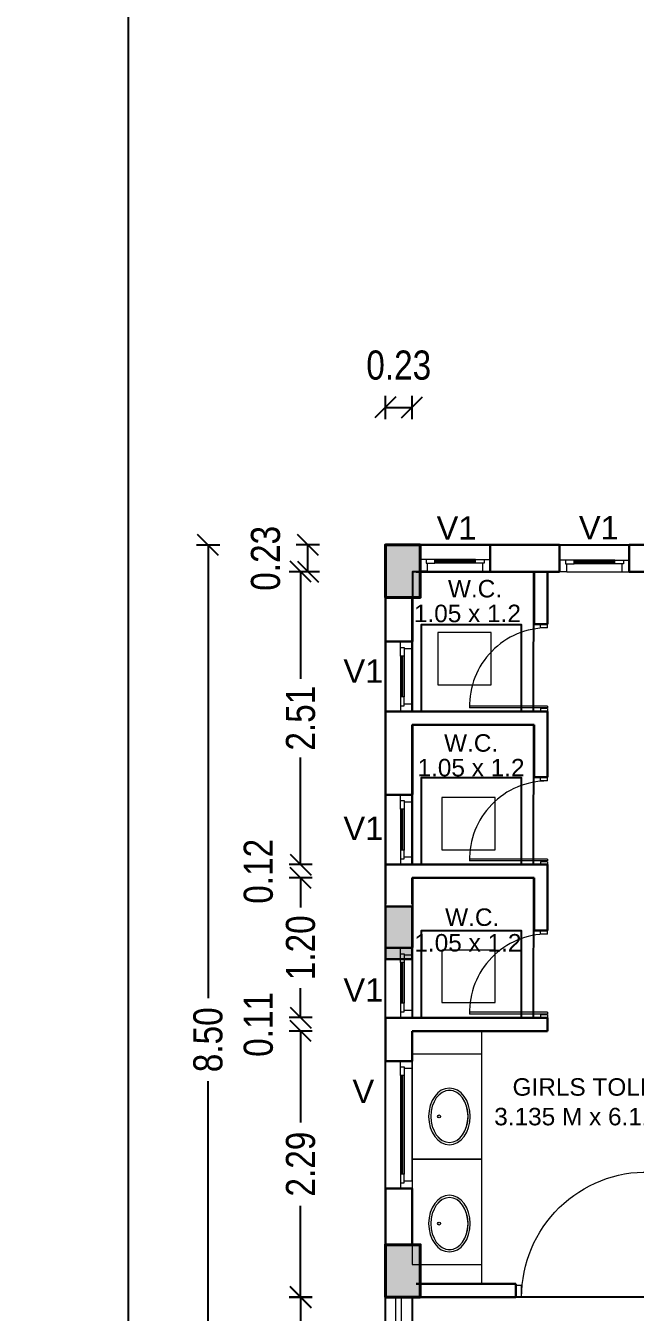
# Model space of a CAD drawing. Header units: metres. Extents: x 2792 to 3145, y -72 to 111.
# Drawn here: x 2998.6 to 3003.84, y -63.76 to -52.71 of the extents above; entities that cross this region are included whole.
import ezdxf
from ezdxf.enums import TextEntityAlignment as Align

# ---------------------------------------------------------------- set-up
doc = ezdxf.new("R2010")
doc.units = ezdxf.units.M
doc.header["$MEASUREMENT"] = 0
doc.header["$PDMODE"] = 35
for name, color, linetype, lineweight in [('BEAM', 4, 'Continuous', 30), ('BLK_1_FLR_0_WASH', 55, 'Continuous', 5), ('Col', 2, 'Continuous', 40), ('column', 6, 'Continuous', 9), ('DIM', 7, 'Continuous', 18), ('El', 9, 'Continuous', 20), ('Fittings', 9, 'Continuous', 0), ('Frame', 11, 'Continuous', 20), ('JOI', 4, 'Continuous', 20), ('Text', 7, 'Continuous', 5), ('WALL', 7, 'Continuous', 30)]:
    doc.layers.add(name, color=color, linetype=linetype, lineweight=lineweight)
for name, color, linetype in [('BLK_1_FLR_0_BLT_UP_AREA', 44, 'Continuous'), ('BLK_1_FLR_0_CARPET_AREA', 56, 'Continuous'), ('BLK_1_FLR_0_WATER_CLOSET', 1, 'Continuous'), ('TOILET_VENTILATION', 6, 'Continuous'), ('WIN', 2, 'Continuous')]:
    doc.layers.add(name, color=color, linetype=linetype)
doc.styles.add('SKR', font='ARIALN.TTF')
doc.styles.get("Standard").update_dxf_attribs({"font": 'arial.ttf'})
doc.dimstyles.new('SKR', dxfattribs={"dimtxt": 0.25, "dimasz": 0.18, "dimexe": 0.1, "dimexo": 0.0625, "dimgap": 0.09, "dimtad": 0, "dimzin": 0, "dimdsep": 46, "dimtxsty": 'SKR', "dimblk": 'OBLIQUE', "dimcen": 0.09, "dimclrd": 8, "dimclre": 8, "dimadec": 0, "dimazin": 0, "dimtfac": 1, "dimtofl": 0, "dimtmove": 2, "dimatfit": 3, "dimfxl": 0, "dimtolj": 1, "dimtzin": 0, "dimarcsym": 0})

# ---------------------------------------------------------------- blocks, each defined once
blk = doc.blocks.new('Z$W@#00390BB8')
blk.add_circle((0, 0.268), 0.0128)
at = {"extrusion": (0, 0, -1)}
for major_axis, ratio in [((-0.243, 0), 0.736842), ((-0.224, 0), 0.714286)]:
    blk.add_ellipse((0, 0.179), major_axis=major_axis, ratio=ratio, dxfattribs=at)
blk = doc.blocks.new('A$C7F851B0A')
for p, q in [((1.5, 0), (1.5, 32.24)), ((2.25, 0), (2.25, 32.25)), ((1.2, 3), (0, 3)), ((0, 0), (0, 3)), ((1.2, 0), (0, 0)), ((1.2, 0), (1.2, 3)), ((2.25, 0), (1.5, 0)), ((34.5, 0), (34.5, 3)), ((34.5, 3), (36, 3)), ((34.5, 0), (36, 0)), ((36, 0), (36, 3))]:
    blk.add_line(p, q)
blk.add_arc((2.25, 0), 32.25, 0, 91.3326)
blk = doc.blocks.new('C')
at = {"layer": 'column'}
blk.add_hatch(color=2, dxfattribs=at).paths.add_polyline_path([(0, -450), (300, -450), (300, 0), (0, 0)])
at = {"layer": 'column', "color": 6}
blk.add_lwpolyline([(0, -450), (300, -450), (300, 0), (0, 0)], close=True, dxfattribs=at)
blk = doc.blocks.new('C2')
at = {"layer": 'BEAM'}
blk.add_hatch(color=2, dxfattribs=at).paths.add_polyline_path([(230, 0), (0, 0), (0, -450), (230, -450)])
at = {"layer": 'BEAM', "color": 6}
blk.add_lwpolyline([(0, -450), (230, -450), (230, 0), (0, 0)], close=True, dxfattribs=at)
blk = doc.blocks.new('_Oblique')
at = {"color": 0, "linetype": 'ByBlock', "lineweight": -2}
blk.add_line((-0.5, -0.5), (0.5, 0.5), dxfattribs=at)
blk = doc.blocks.new('*D13')
at = {"layer": 'Defpoints', "color": 0}
for p in [(3001.923, -55.99), (3001.693, -57.868), (3001.923, -57.868)]:
    blk.add_point(p, dxfattribs=at)
at = {"layer": 'DIM', "color": 8, "lineweight": -2}
for p, q in [((3001.693, -56.09), (3001.693, -55.89)), ((3001.923, -56.09), (3001.923, -55.89)), ((3001.693, -55.99), (3001.923, -55.99))]:
    blk.add_line(p, q, dxfattribs=at)
at = {"layer": 'DIM', "color": 8, "lineweight": -2, "xscale": 0.18, "yscale": 0.18, "zscale": 0.18, "rotation": 180}
blk.add_blockref('_Oblique', (3001.693, -55.99), dxfattribs=at)
at = {"layer": 'DIM', "color": 8, "lineweight": -2, "xscale": 0.18, "yscale": 0.18, "zscale": 0.18}
blk.add_blockref('_Oblique', (3001.923, -55.99), dxfattribs=at)
at = {"layer": 'DIM', "color": 0, "insert": (3001.808, -55.628), "char_height": 0.25, "attachment_point": 5, "style": 'SKR'}
blk.add_mtext('\\A1;0.23', dxfattribs=at)
blk = doc.blocks.new('*D27')
at = {"layer": 'Defpoints', "color": 0}
for p in [(3000.965, -63.631), (3002.344, -63.631), (3002.344, -65.671)]:
    blk.add_point(p, dxfattribs=at)
at = {"layer": 'DIM', "color": 8, "lineweight": -2}
for p, q in [((3001.065, -63.631), (3000.865, -63.631)), ((3000.965, -63.631), (3000.965, -64.294)), ((3000.965, -65.671), (3000.965, -65.009)), ((3001.065, -65.671), (3000.865, -65.671))]:
    blk.add_line(p, q, dxfattribs=at)
at = {"layer": 'DIM', "color": 8, "lineweight": -2, "xscale": 0.18, "yscale": 0.18, "zscale": 0.18}
for p, rotation in [((3000.965, -63.631), 90), ((3000.965, -65.671), 270)]:
    blk.add_blockref('_Oblique', p, dxfattribs=dict(at, rotation=rotation))
at = {"layer": 'DIM', "color": 0, "insert": (3000.965, -64.651), "char_height": 0.25, "attachment_point": 5, "rotation": 90, "style": 'SKR'}
blk.add_mtext('\\A1;2.04', dxfattribs=at)
blk = doc.blocks.new('*D28')
at = {"layer": 'Defpoints', "color": 0}
for p in [(3000.965, -61.346), (3002.019, -61.346), (2936.539, -63.632)]:
    blk.add_point(p, dxfattribs=at)
at = {"layer": 'DIM', "color": 8, "lineweight": -2}
for p, q in [((3001.065, -61.346), (3000.865, -61.346)), ((3000.965, -61.346), (3000.965, -62.131)), ((3000.965, -63.632), (3000.965, -62.848)), ((3000.865, -63.632), (3001.065, -63.632))]:
    blk.add_line(p, q, dxfattribs=at)
at = {"layer": 'DIM', "color": 8, "lineweight": -2, "xscale": 0.18, "yscale": 0.18, "zscale": 0.18}
for p, rotation in [((3000.965, -61.346), 90), ((3000.965, -63.632), 270)]:
    blk.add_blockref('_Oblique', p, dxfattribs=dict(at, rotation=rotation))
at = {"layer": 'DIM', "color": 0, "insert": (3000.965, -62.489), "char_height": 0.25, "attachment_point": 5, "rotation": 90, "style": 'SKR'}
blk.add_mtext('\\A1;2.29', dxfattribs=at)
blk = doc.blocks.new('*D29')
at = {"layer": 'Defpoints', "color": 0}
for p in [(3000.965, -61.231), (3002.035, -61.231), (3002.019, -61.346)]:
    blk.add_point(p, dxfattribs=at)
at = {"layer": 'DIM', "color": 8, "lineweight": -2}
for p, q in [((3000.965, -61.231), (3000.965, -61.051)), ((3001.065, -61.231), (3000.865, -61.231)), ((3001.065, -61.346), (3000.865, -61.346)), ((3000.965, -61.346), (3000.965, -61.526))]:
    blk.add_line(p, q, dxfattribs=at)
at = {"layer": 'DIM', "color": 8, "lineweight": -2, "xscale": 0.18, "yscale": 0.18, "zscale": 0.18}
for p, rotation in [((3000.965, -61.231), 270), ((3000.965, -61.346), 90)]:
    blk.add_blockref('_Oblique', p, dxfattribs=dict(at, rotation=rotation))
at = {"layer": 'DIM', "color": 0, "insert": (3000.602, -61.289), "char_height": 0.25, "attachment_point": 5, "rotation": 90, "style": 'SKR'}
blk.add_mtext('\\A1;0.11', dxfattribs=at)
blk = doc.blocks.new('*D30')
at = {"layer": 'Defpoints', "color": 0}
for p in [(3000.965, -60.031), (3002.133, -60.031), (3002.035, -61.231)]:
    blk.add_point(p, dxfattribs=at)
at = {"layer": 'DIM', "color": 8, "lineweight": -2}
for p, q in [((3001.065, -60.031), (3000.865, -60.031)), ((3000.965, -60.031), (3000.965, -60.285)), ((3000.965, -61.231), (3000.965, -60.978)), ((3001.065, -61.231), (3000.865, -61.231))]:
    blk.add_line(p, q, dxfattribs=at)
at = {"layer": 'DIM', "color": 8, "lineweight": -2, "xscale": 0.18, "yscale": 0.18, "zscale": 0.18}
for p, rotation in [((3000.965, -60.031), 90), ((3000.965, -61.231), 270)]:
    blk.add_blockref('_Oblique', p, dxfattribs=dict(at, rotation=rotation))
at = {"layer": 'DIM', "color": 0, "insert": (3000.965, -60.631), "char_height": 0.25, "attachment_point": 5, "rotation": 90, "style": 'SKR'}
blk.add_mtext('\\A1;1.20', dxfattribs=at)
blk = doc.blocks.new('*D31')
at = {"layer": 'Defpoints', "color": 0}
for p in [(3000.965, -59.916), (3002.129, -59.916), (3002.133, -60.031)]:
    blk.add_point(p, dxfattribs=at)
at = {"layer": 'DIM', "color": 8, "lineweight": -2}
for p, q in [((3000.965, -59.916), (3000.965, -59.736)), ((3001.065, -59.916), (3000.865, -59.916)), ((3001.065, -60.031), (3000.865, -60.031)), ((3000.965, -60.031), (3000.965, -60.211))]:
    blk.add_line(p, q, dxfattribs=at)
at = {"layer": 'DIM', "color": 8, "lineweight": -2, "xscale": 0.18, "yscale": 0.18, "zscale": 0.18}
for p, rotation in [((3000.965, -59.916), 270), ((3000.965, -60.031), 90)]:
    blk.add_blockref('_Oblique', p, dxfattribs=dict(at, rotation=rotation))
at = {"layer": 'DIM', "color": 0, "insert": (3000.602, -59.974), "char_height": 0.25, "attachment_point": 5, "rotation": 90, "style": 'SKR'}
blk.add_mtext('\\A1;0.12', dxfattribs=at)
blk = doc.blocks.new('*D32')
at = {"layer": 'Defpoints', "color": 0}
for p in [(3000.965, -57.401), (3002.319, -57.401), (3002.129, -59.916)]:
    blk.add_point(p, dxfattribs=at)
at = {"layer": 'DIM', "color": 8, "lineweight": -2}
for p, q in [((3001.065, -57.401), (3000.865, -57.401)), ((3000.965, -57.401), (3000.965, -58.321)), ((3000.965, -59.916), (3000.965, -58.997)), ((3001.065, -59.916), (3000.865, -59.916))]:
    blk.add_line(p, q, dxfattribs=at)
at = {"layer": 'DIM', "color": 8, "lineweight": -2, "xscale": 0.18, "yscale": 0.18, "zscale": 0.18}
for p, rotation in [((3000.965, -57.401), 90), ((3000.965, -59.916), 270)]:
    blk.add_blockref('_Oblique', p, dxfattribs=dict(at, rotation=rotation))
at = {"layer": 'DIM', "color": 0, "insert": (3000.965, -58.659), "char_height": 0.25, "attachment_point": 5, "rotation": 90, "style": 'SKR'}
blk.add_mtext('\\A1;2.51', dxfattribs=at)
blk = doc.blocks.new('*D33')
at = {"layer": 'Defpoints', "color": 0}
for p in [(3001.027, -57.171), (3002.213, -57.171), (3002.319, -57.401)]:
    blk.add_point(p, dxfattribs=at)
at = {"layer": 'DIM', "color": 8, "lineweight": -2}
for p, q in [((3001.127, -57.171), (3000.927, -57.171)), ((3001.027, -57.401), (3001.027, -57.171)), ((3001.127, -57.401), (3000.927, -57.401))]:
    blk.add_line(p, q, dxfattribs=at)
at = {"layer": 'DIM', "color": 8, "lineweight": -2, "xscale": 0.18, "yscale": 0.18, "zscale": 0.18}
for p, rotation in [((3001.027, -57.171), 90), ((3001.027, -57.401), 270)]:
    blk.add_blockref('_Oblique', p, dxfattribs=dict(at, rotation=rotation))
at = {"layer": 'DIM', "color": 0, "insert": (3000.664, -57.286), "char_height": 0.25, "attachment_point": 5, "rotation": 90, "style": 'SKR'}
blk.add_mtext('\\A1;0.23', dxfattribs=at)
blk = doc.blocks.new('*D34')
at = {"layer": 'Defpoints', "color": 0}
for p in [(2936.861, -57.171), (3000.169, -57.171), (3002.344, -65.671)]:
    blk.add_point(p, dxfattribs=at)
at = {"layer": 'DIM', "color": 8, "lineweight": -2}
for p, q in [((3000.069, -57.171), (3000.269, -57.171)), ((3000.169, -57.171), (3000.169, -61.065)), ((3000.169, -65.671), (3000.169, -61.777)), ((3000.269, -65.671), (3000.069, -65.671))]:
    blk.add_line(p, q, dxfattribs=at)
at = {"layer": 'DIM', "color": 8, "lineweight": -2, "xscale": 0.18, "yscale": 0.18, "zscale": 0.18}
for p, rotation in [((3000.169, -57.171), 90), ((3000.169, -65.671), 270)]:
    blk.add_blockref('_Oblique', p, dxfattribs=dict(at, rotation=rotation))
at = {"layer": 'DIM', "color": 0, "insert": (3000.169, -61.421), "char_height": 0.25, "attachment_point": 5, "rotation": 90, "style": 'SKR'}
blk.add_mtext('\\A1;8.50', dxfattribs=at)

msp = doc.modelspace()

# ---------------------------------------------------------------- linework, layer by layer
msp.add_lwpolyline([(2999.48408, -24.29748), (3069.27932, -24.29748), (3069.27932, -71.97156), (2999.48408, -71.97156)], close=True)
at = {"layer": 'BLK_1_FLR_0_BLT_UP_AREA', "color": 24}
msp.add_lwpolyline([(3001.69292, -57.17147), (3056.26292, -57.17147), (3056.26292, -65.67147), (3001.69292, -65.67147)], close=True, dxfattribs=at)
at = {"layer": 'BLK_1_FLR_0_CARPET_AREA', "color": 24}
msp.add_lwpolyline([(3056.03292, -63.63147), (3001.92292, -63.63147), (3001.92292, -65.43292), (3056.03292, -65.43292)], close=True, dxfattribs=at)
at = {"layer": 'BLK_1_FLR_0_WASH', "color": 60}
for points in [[(3002.60142, -58.37197), (3002.60142, -57.92197), (3002.14442, -57.92197), (3002.14442, -58.37197)], [(3002.63623, -59.78946), (3002.63623, -59.33946), (3002.17923, -59.33946), (3002.17923, -59.78946)], [(3002.63602, -61.10004), (3002.63602, -60.65004), (3002.17902, -60.65004), (3002.17902, -61.10004)]]:
    msp.add_lwpolyline(points, close=True, dxfattribs=at)
at = {"layer": 'BLK_1_FLR_0_WASH', "color": 55}
for points in [[(3002.52227, -61.54448), (3001.92292, -61.54448), (3001.9225, -62.44748), (3002.52227, -62.44748)], [(3002.52227, -62.44748), (3001.92292, -62.44748), (3001.9225, -63.35049), (3002.52227, -63.35049)]]:
    msp.add_lwpolyline(points, close=True, dxfattribs=at)
at = {"layer": 'BLK_1_FLR_0_WATER_CLOSET', "color": 2}
for points in [[(3002.97042, -57.40147), (3001.92542, -57.40147), (3001.92292, -58.60147), (3002.96792, -58.60147)], [(3002.97042, -58.71647), (3001.92542, -58.71647), (3001.92292, -59.91647), (3002.96792, -59.91647)], [(3002.97042, -60.03147), (3001.92542, -60.03147), (3001.92292, -61.23147), (3002.96792, -61.23147)]]:
    msp.add_lwpolyline(points, close=True, dxfattribs=at)
at = {"layer": 'Col'}
for points in [[(3001.69298, -57.62147), (3001.99298, -57.62147), (3001.99298, -57.17147), (3001.69298, -57.17147)], [(3001.69298, -63.63147), (3001.99298, -63.63147), (3001.99298, -63.18147), (3001.69298, -63.18147)]]:
    msp.add_lwpolyline(points, close=True, dxfattribs=at)
at = {"layer": 'El'}
for p, q in [((3001.99298, -57.16647), (3002.59297, -57.16647)), ((3003.19041, -57.17148), (3003.79041, -57.17147)), ((3002.46798, -57.29647), (3002.11798, -57.29647)), ((3002.46798, -57.32772), (3002.11798, -57.32772)), ((3002.59298, -57.29647), (3002.59297, -57.29647)), ((3003.66542, -57.30147), (3003.31541, -57.30148)), ((3003.66542, -57.33272), (3003.31541, -57.33273)), ((3003.79042, -57.30147), (3003.79041, -57.30147)), ((3002.05548, -57.39647), (3002.53048, -57.39647)), ((3003.25291, -57.40148), (3003.72792, -57.40147)), ((3001.69292, -58.60147), (3001.69292, -58.00148)), ((3001.82292, -58.00147), (3001.82292, -58.00148)), ((3001.92292, -58.53897), (3001.92292, -58.06397)), ((3001.82292, -58.12647), (3001.82292, -58.47647)), ((3001.85417, -58.12647), (3001.85417, -58.47647)), ((3001.69292, -59.91647), (3001.69292, -59.31648)), ((3001.82292, -59.31647), (3001.82292, -59.31648)), ((3001.82292, -59.44147), (3001.82292, -59.79147)), ((3001.85417, -59.44147), (3001.85417, -59.79147)), ((3001.92292, -59.85397), (3001.92292, -59.37897)), ((3001.69292, -61.23147), (3001.69292, -60.63148)), ((3001.82292, -60.63147), (3001.82292, -60.63148)), ((3001.82292, -60.75647), (3001.82292, -61.10647)), ((3001.85417, -60.75647), (3001.85417, -61.10647)), ((3001.92292, -61.16897), (3001.92292, -60.69397)), ((3002.52292, -63.51647), (3002.52292, -61.34647)), ((3001.69292, -62.69897), (3001.69292, -61.60398)), ((3001.82292, -61.60397), (3001.82292, -61.60398)), ((3001.82292, -61.72897), (3001.82292, -62.57397)), ((3001.85417, -61.72897), (3001.85417, -62.57397)), ((3001.92292, -62.63647), (3001.92292, -61.66647)), ((3001.69292, -63.63147), (3001.69292, -65.37147)), ((3001.92292, -63.63147), (3001.92292, -65.37147))]:
    msp.add_line(p, q, dxfattribs=at)
at = {"layer": 'Fittings', "extrusion": (0, 0, -1)}
for centre in [(3002.24403, -62.07897), (3002.24403, -62.07897), (3002.24403, -62.07897), (3002.24403, -62.99981), (3002.24403, -62.99981), (3002.24403, -62.99981), (3002.24403, -62.99981)]:
    msp.add_ellipse(centre, major_axis=(0, 0.22361), ratio=0.71428571, start_param=3.14159265, end_param=9.42477796, dxfattribs=at)
at = {"layer": 'Frame'}
for p, q in [((3002.11798, -57.29647), (3001.99298, -57.29647)), ((3002.04298, -57.29647), (3002.04298, -57.32772)), ((3002.04298, -57.32772), (3002.11798, -57.32772)), ((3002.05548, -57.39647), (3002.05548, -57.32772)), ((3002.11798, -57.32772), (3002.11798, -57.29647)), ((3002.46797, -57.29647), (3002.59297, -57.29647)), ((3002.46798, -57.32772), (3002.46798, -57.29647)), ((3002.54298, -57.32772), (3002.46798, -57.32772)), ((3002.53048, -57.39647), (3002.53048, -57.32772)), ((3002.54298, -57.29647), (3002.54298, -57.32772)), ((3002.59297, -57.29647), (3002.59298, -57.29647)), ((3003.31541, -57.30148), (3003.19041, -57.30148)), ((3003.24041, -57.30148), (3003.24041, -57.33273)), ((3003.24041, -57.33273), (3003.31541, -57.33273)), ((3003.25291, -57.40148), (3003.25291, -57.33273)), ((3003.31541, -57.33273), (3003.31541, -57.30148)), ((3003.66542, -57.33272), (3003.66542, -57.30147)), ((3003.66542, -57.30147), (3003.79042, -57.30147)), ((3003.74042, -57.33272), (3003.66542, -57.33272)), ((3003.72792, -57.40147), (3003.72792, -57.33272)), ((3003.74042, -57.30147), (3003.74042, -57.33272)), ((3002.05548, -57.39647), (3001.99298, -57.39647)), ((3002.53048, -57.39647), (3002.59298, -57.39647)), ((3003.25291, -57.40148), (3003.19041, -57.40148)), ((3003.72792, -57.40147), (3003.79042, -57.40147)), ((3001.82292, -58.00148), (3001.82292, -58.00147)), ((3001.82292, -58.12648), (3001.82292, -58.00148)), ((3001.92292, -58.06397), (3001.92292, -58.00147)), ((3001.82292, -58.05147), (3001.85417, -58.05147)), ((3001.85417, -58.05147), (3001.85417, -58.12647)), ((3001.92292, -58.06397), (3001.85417, -58.06397)), ((3001.85417, -58.12647), (3001.82292, -58.12647)), ((3001.85417, -58.47647), (3001.82292, -58.47647)), ((3001.82292, -58.47647), (3001.82292, -58.60147)), ((3001.82292, -58.55147), (3001.85417, -58.55147)), ((3001.85417, -58.55147), (3001.85417, -58.47647)), ((3001.92292, -58.53897), (3001.85417, -58.53897)), ((3001.92292, -58.53897), (3001.92292, -58.60147)), ((3001.82292, -59.31648), (3001.82292, -59.31647)), ((3001.82292, -59.44148), (3001.82292, -59.31648)), ((3001.92292, -59.37897), (3001.92292, -59.31647)), ((3001.82292, -59.36647), (3001.85417, -59.36647)), ((3001.85417, -59.44147), (3001.82292, -59.44147)), ((3001.85417, -59.36647), (3001.85417, -59.44147)), ((3001.92292, -59.37897), (3001.85417, -59.37897)), ((3001.85417, -59.79147), (3001.82292, -59.79147)), ((3001.82292, -59.79147), (3001.82292, -59.91647)), ((3001.82292, -59.86647), (3001.85417, -59.86647)), ((3001.85417, -59.86647), (3001.85417, -59.79147)), ((3001.92292, -59.85397), (3001.85417, -59.85397)), ((3001.92292, -59.85397), (3001.92292, -59.91647)), ((3001.82292, -60.63148), (3001.82292, -60.63147)), ((3001.82292, -60.75648), (3001.82292, -60.63148)), ((3001.92292, -60.69397), (3001.92292, -60.63147)), ((3001.82292, -60.68147), (3001.85417, -60.68147)), ((3001.85417, -60.75647), (3001.82292, -60.75647)), ((3001.85417, -60.68147), (3001.85417, -60.75647)), ((3001.92292, -60.69397), (3001.85417, -60.69397)), ((3001.85417, -61.10647), (3001.82292, -61.10647)), ((3001.82292, -61.10647), (3001.82292, -61.23147)), ((3001.82292, -61.18147), (3001.85417, -61.18147)), ((3001.85417, -61.18147), (3001.85417, -61.10647)), ((3001.92292, -61.16897), (3001.85417, -61.16897)), ((3001.92292, -61.16897), (3001.92292, -61.23147)), ((3001.82292, -61.60398), (3001.82292, -61.60397)), ((3001.82292, -61.72898), (3001.82292, -61.60398)), ((3001.82292, -61.65397), (3001.85417, -61.65397)), ((3001.85417, -61.65397), (3001.85417, -61.72897)), ((3001.92292, -61.66647), (3001.92292, -61.60397)), ((3001.85417, -61.72897), (3001.82292, -61.72897)), ((3001.92292, -61.66647), (3001.85417, -61.66647)), ((3001.85417, -62.57397), (3001.82292, -62.57397)), ((3001.82292, -62.57397), (3001.82292, -62.69897)), ((3001.82292, -62.64897), (3001.85417, -62.64897)), ((3001.85417, -62.64897), (3001.85417, -62.57397)), ((3001.92292, -62.63647), (3001.85417, -62.63647)), ((3001.92292, -62.63647), (3001.92292, -62.69897)), ((3001.78292, -65.37147), (3001.78292, -63.63147)), ((3001.83292, -65.37147), (3001.83292, -63.63147))]:
    msp.add_line(p, q, dxfattribs=at)
at = {"layer": 'TOILET_VENTILATION'}
for points in [[(3002.00089, -58.60147), (3002.86364, -58.60147), (3002.86364, -57.85674), (3002.00089, -57.85674)], [(3002.00089, -59.91647), (3002.86364, -59.91647), (3002.86364, -59.17174), (3002.00089, -59.17174)], [(3002.00089, -61.23147), (3002.86364, -61.23147), (3002.86364, -60.48674), (3002.00089, -60.48674)]]:
    msp.add_lwpolyline(points, close=True, dxfattribs=at)
at = {"layer": 'WALL'}
for p, q in [((3001.95792, -57.17147), (3003.19041, -57.17148)), ((3001.99298, -57.16647), (3001.99298, -57.39647)), ((3002.59297, -57.16647), (3002.59297, -57.39647)), ((3003.19041, -57.17148), (3003.19041, -57.40148)), ((3003.79041, -57.17147), (3005.02292, -57.17147)), ((3003.79041, -57.17147), (3003.79041, -57.40147)), ((3001.95792, -57.40147), (3003.19041, -57.40148)), ((3002.97292, -57.85147), (3002.97292, -57.40147)), ((3003.08792, -57.85147), (3003.08792, -57.40147)), ((3003.79041, -57.40147), (3005.02292, -57.40147)), ((3001.69292, -60.25648), (3001.69292, -57.62147)), ((3001.92292, -58.60147), (3001.92292, -57.62147)), ((3002.97292, -57.85147), (3003.08792, -57.85147)), ((3001.69292, -58.00148), (3001.92292, -58.00148)), ((3001.69292, -58.60147), (3001.92292, -58.60147)), ((3003.08792, -58.60147), (3001.92292, -58.60147)), ((3003.08792, -59.16647), (3003.08792, -58.60147)), ((3001.92292, -59.91647), (3001.92292, -58.71647)), ((3002.97292, -58.71647), (3001.92292, -58.71647)), ((3002.97292, -59.16647), (3002.97292, -58.71647)), ((3002.97292, -59.16647), (3003.08792, -59.16647)), ((3001.69292, -59.31648), (3001.92292, -59.31648)), ((3001.69292, -59.91647), (3001.92292, -59.91647)), ((3001.92292, -59.91647), (3003.08792, -59.91647)), ((3003.08792, -60.48147), (3003.08792, -59.91647)), ((3001.92292, -60.25648), (3001.92292, -60.03147)), ((3001.92292, -60.25648), (3001.92292, -60.03147)), ((3001.92292, -60.03147), (3002.97292, -60.03147)), ((3002.97292, -60.48147), (3002.97292, -60.03147)), ((3002.97292, -60.48147), (3003.08792, -60.48147)), ((3001.69292, -60.63148), (3001.92292, -60.63148)), ((3001.69292, -61.60398), (3001.69292, -61.23147)), ((3001.69292, -61.23147), (3001.92292, -61.23147)), ((3001.92292, -61.23147), (3003.08792, -61.23147)), ((3003.08792, -61.34647), (3003.08792, -61.23147)), ((3001.92292, -61.60398), (3001.92292, -61.34647)), ((3001.92292, -61.34647), (3003.08792, -61.34647)), ((3001.69292, -61.60398), (3001.92292, -61.60398)), ((3001.69292, -63.18147), (3001.69292, -62.69897)), ((3001.69292, -62.69897), (3001.92292, -62.69897)), ((3001.92292, -63.18147), (3001.92292, -62.69897)), ((3002.81445, -63.51646), (3001.95792, -63.51647)), ((3002.81445, -63.51646), (3002.81445, -63.63146)), ((3002.81445, -63.63146), (3001.95792, -63.63147))]:
    msp.add_line(p, q, dxfattribs=at)
at = {"layer": 'WIN'}
for p, q in [((3002.11798, -57.30897), (3002.46798, -57.30897)), ((3002.11798, -57.31522), (3002.46798, -57.31522)), ((3003.31541, -57.31398), (3003.66542, -57.31397)), ((3003.31541, -57.32023), (3003.66542, -57.32022)), ((3001.83542, -58.47647), (3001.83542, -58.12647)), ((3001.84167, -58.47647), (3001.84167, -58.12647)), ((3001.83542, -59.79147), (3001.83542, -59.44147)), ((3001.84167, -59.79147), (3001.84167, -59.44147)), ((3001.83542, -61.10647), (3001.83542, -60.75647)), ((3001.84167, -61.10647), (3001.84167, -60.75647)), ((3001.83542, -62.57397), (3001.83542, -61.72897)), ((3001.84167, -62.57397), (3001.84167, -61.72897))]:
    msp.add_line(p, q, dxfattribs=at)

# ---------------------------------------------------------------- block references
at = {"layer": 'BEAM', "xscale": 0.001, "yscale": 0.001, "zscale": 0.001}
for name, p in [('C', (3001.69292, -57.17147)), ('C2', (3001.69292, -60.27733)), ('C', (3001.69292, -63.18147))]:
    msp.add_blockref(name, p, dxfattribs=at)
at = {"layer": 'Fittings', "rotation": 90}
for p in [(3002.42292, -62.07897), (3002.42292, -62.99981)]:
    msp.add_blockref('Z$W@#00390BB8', p, dxfattribs=at)
at = {"layer": 'Frame'}
for p, xscale, yscale, zscale, rotation in [((3003.08792, -58.60147), -0.0208333333305745, -0.0208333333305745, 0.0208333333305745, 269.9974024783857), ((3003.08792, -59.91647), -0.0208333333305745, -0.0208333333305745, 0.0208333333305745, 269.9974024783857), ((3003.08792, -61.23147), -0.0208333333305745, -0.0208333333305745, 0.0208333333305745, 269.9974024783857), ((3004.01446, -63.63147), 0.0333333933341044, -0.0333333933341044, 0.0333333933341044, 180.0025975216138)]:
    msp.add_blockref('A$C7F851B0A', p, dxfattribs=dict(at, xscale=xscale, yscale=yscale, zscale=zscale, rotation=rotation))

# ---------------------------------------------------------------- texts
at = {"layer": 'JOI'}
for s, p in [('V1', (3002.30505, -57.02552)), ('V1', (3003.52808, -57.02339)), ('V1', (3001.50388, -58.25476)), ('V1', (3001.50388, -59.60497)), ('V1', (3001.50388, -60.99353)), ('V', (3001.50388, -61.86438))]:
    msp.add_text(s, height=0.2, dxfattribs=at).set_placement(p, align=Align.MIDDLE_CENTER)
at = {"layer": 'Text'}
for s, p in [('W.C.', (3002.46378, -57.54657)), ('1.05 x 1.2', (3002.39843, -57.7592)), ('W.C.', (3002.43033, -58.87173)), ('1.05 x 1.2', (3002.42958, -59.08365)), ('W.C.', (3002.43964, -60.36811)), ('1.05 x 1.2', (3002.4026, -60.5879)), ('GIRLS TOLET', (3003.46754, -61.82635)), ('3.135 M x 6.115M', (3003.46754, -62.08067))]:
    msp.add_text(s, height=0.15, dxfattribs=at).set_placement(p, align=Align.MIDDLE_CENTER)

# ---------------------------------------------------------------- dimensions: what is measured, and where the dimension line sits
at = {"layer": 'DIM'}
dim = msp.add_linear_dim(base=(3001.92292, -55.99015), p1=(3001.69292, -57.86807), p2=(3001.92292, -57.86807), dimstyle='SKR', override={"dimpost": '\\X'}, dxfattribs=at)
dim.commit()
dim.dimension.update_dxf_attribs({"geometry": '*D13', "text_midpoint": (3001.80792, -55.62751)})
for base, p1, p2, picture, middle in [((3001.02677, -57.17147), (3002.31866, -57.40147), (3002.21337, -57.17147), '*D33', (3000.66413, -57.28647)), ((3000.16937, -57.17128), (3002.34377, -65.67147), (2936.86128, -57.17128), '*D34', (3000.16937, -61.42138)), ((3000.964592, -57.401474), (3002.129283, -59.916472), (3002.31866, -57.401474), '*D32', (3000.964592, -58.658973)), ((3000.9645918147, -59.9164724632), (3002.1325455671, -60.0314724632), (3002.1292834137, -59.9164724632), '*D31', (3000.6019485678, -59.9739724632)), ((3000.96459, -60.03147), (3002.035, -61.23147), (3002.13255, -60.03147), '*D30', (3000.96459, -60.63147)), ((3000.9645918147, -61.2314724632), (3002.019080506, -61.3464724628), (3002.0350038325, -61.2314724632), '*D29', (3000.6019485678, -61.288972463)), ((3000.96459, -61.34647), (2936.53918, -63.63248), (3002.01908, -61.34647), '*D28', (3000.96459, -62.48948)), ((3000.96456, -63.63147), (3002.34377, -65.67147), (3002.34374, -63.63147), '*D27', (3000.96456, -64.65147))]:
    dim = msp.add_linear_dim(base=base, p1=p1, p2=p2, angle=90, dimstyle='SKR', override={"dimpost": '\\X'}, dxfattribs=at)
    dim.commit()
    dim.dimension.update_dxf_attribs({"geometry": picture, "text_midpoint": middle})

doc.saveas('drawing.dxf')
